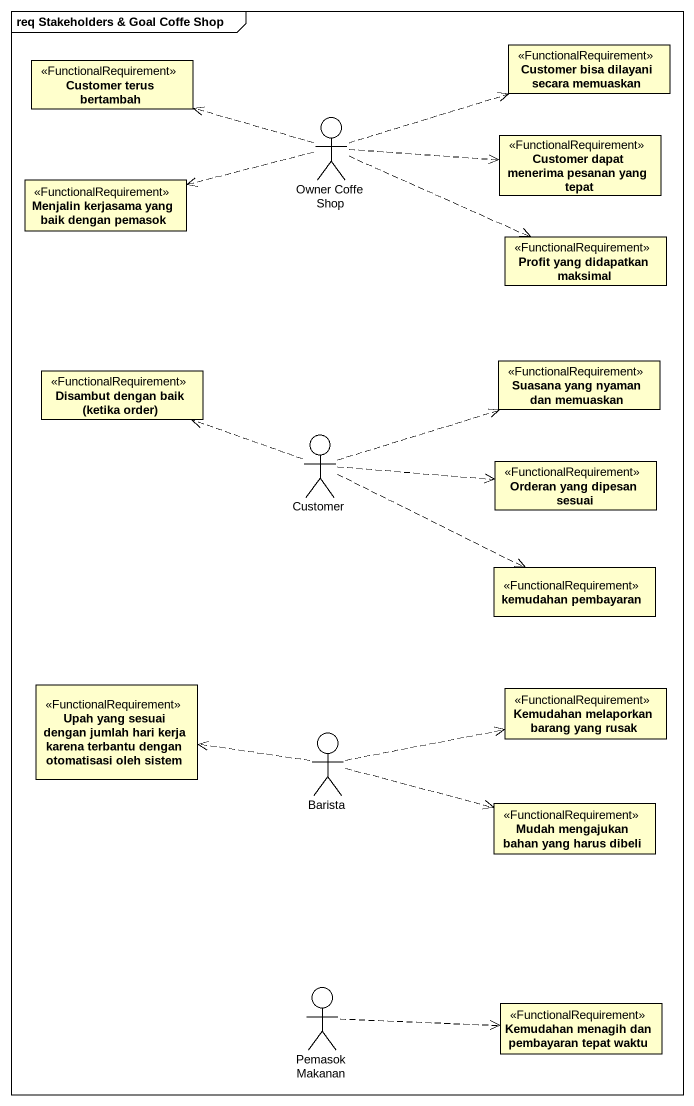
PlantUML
@startuml
mainframe req Stakeholders & Goal Coffe Shop
allowmixing
hide circle
hide empty members
class "Customer bisa dilayani secara memuaskan" as Customer_bisa_dilayani <<FunctionalRequirement>>
class "Customer terus bertambah" as Customer_terus_bertambah <<FunctionalRequirement>>
actor "Owner Coffe Shop" as Owner_Coffe_Shop
class "Customer dapat menerima pesanan yang tepat" as Customer_dapat_menerima <<FunctionalRequirement>>
class "Menjalin kerjasama yang baik dengan pemasok" as Menjalin_kerjasama_yang <<FunctionalRequirement>>
class "Profit yang didapatkan maksimal" as Profit_yang_didapatkan <<FunctionalRequirement>>
class "Disambut dengan baik (ketika order)" as Disambut_dengan_baik_ketika <<FunctionalRequirement>>
class "Suasana yang nyaman dan memuaskan" as Suasana_yang_nyaman_dan <<FunctionalRequirement>>
actor Customer
class "Orderan yang dipesan sesuai" as Orderan_yang_dipesan_sesuai <<FunctionalRequirement>>
class "kemudahan pembayaran" as kemudahan_pembayaran <<FunctionalRequirement>>
class "Upah yang sesuai dengan jumlah hari kerja karena terbantu dengan otomatisasi oleh sistem" as Upah_yang_sesuai_dengan <<FunctionalRequirement>>
class "Kemudahan melaporkan barang yang rusak" as Kemudahan_melaporkan_barang <<FunctionalRequirement>>
actor Barista
class "Mudah mengajukan bahan yang harus dibeli" as Mudah_mengajukan_bahan_yang <<FunctionalRequirement>>
actor "Pemasok Makanan" as Pemasok_Makanan
class "Kemudahan menagih dan pembayaran tepat waktu" as Kemudahan_menagih_dan <<FunctionalRequirement>>
Owner_Coffe_Shop .right.> Customer_bisa_dilayani
Owner_Coffe_Shop .left.> Customer_terus_bertambah
Owner_Coffe_Shop .right.> Customer_dapat_menerima
Owner_Coffe_Shop .left.> Menjalin_kerjasama_yang
Owner_Coffe_Shop .right.> Profit_yang_didapatkan
Customer .left.> Disambut_dengan_baik_ketika
Customer .right.> Suasana_yang_nyaman_dan
Customer .right.> Orderan_yang_dipesan_sesuai
Customer .right.> kemudahan_pembayaran
Barista .left.> Upah_yang_sesuai_dengan
Barista .right.> Kemudahan_melaporkan_barang
Barista .right.> Mudah_mengajukan_bahan_yang
Pemasok_Makanan .right.> Kemudahan_menagih_dan
@enduml
